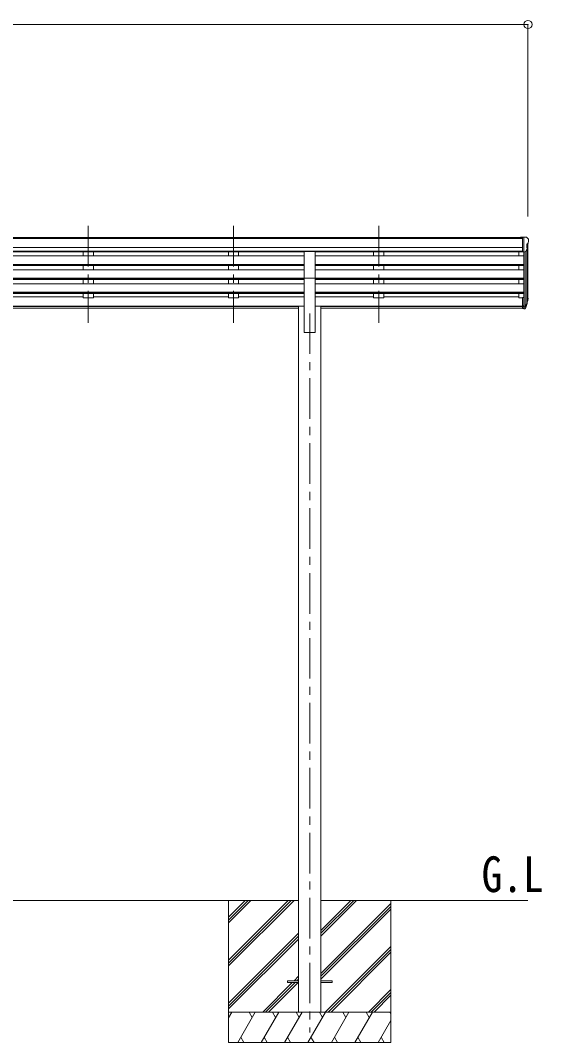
# Model space of a CAD drawing. Units: millimetres at full size, sheet at 1:40; details may follow other scales. Extents: x -11243 to 11243, y -7760 to 7760.
# Drawn here: x 3186 to 5756, y -5160 to -123 of the extents above; entities that cross this region are included whole.
import ezdxf
from ezdxf.enums import TextEntityAlignment as Align

# ---------------------------------------------------------------- set-up
doc = ezdxf.new("R2010")
doc.units = ezdxf.units.MM
doc.header["$LTSCALE"] = 40
doc.header["$PDMODE"] = 32
doc.header["$PDSIZE"] = 40
doc.linetypes.add('CHAIN1', pattern=[8, 5, -1, 1, -1])
for name, color, linetype, lineweight in [('0-0_0', 7, 'Continuous', 9), ('0-1_本体', 5, 'CHAIN1', 9), ('0-3_ELV2', 4, 'Continuous', 9), ('0-6_OTH_LINE', 6, 'Continuous', 9)]:
    doc.layers.add(name, color=color, linetype=linetype, lineweight=lineweight)
doc.layers.add('0-7_SHAPE', color=7, linetype='Continuous')
doc.styles.add('ＭＳ ゴシック', font='')
doc.styles.get('ＭＳ ゴシック').set_extended_font_data('MS Gothic')

msp = doc.modelspace()

# ---------------------------------------------------------------- linework, layer by layer
at = {"layer": '0-0_0'}
for p, q in [((1767.73, -4459.76), (4557.33, -4459.76)), ((4212.53, -4459.76), (4212.53, -5159.76)), ((4212.53, -4753.94), (4506.71, -4459.76)), ((4212.53, -4768.08), (4520.85, -4459.76)), ((4212.53, -4782.22), (4534.99, -4459.76)), ((4212.53, -4570.09), (4322.86, -4459.76)), ((4212.53, -4555.95), (4308.71, -4459.76)), ((4212.53, -4541.81), (4294.57, -4459.76)), ((4667.73, -4459.76), (5688.53, -4459.76)), ((4667.73, -4635.39), (4843.36, -4459.76)), ((4667.73, -4621.25), (4829.21, -4459.76)), ((4667.73, -4607.11), (4815.07, -4459.76)), ((4667.73, -4819.24), (5012.53, -4474.44)), ((5012.53, -4459.76), (5012.53, -5159.76)), ((4667.73, -4833.38), (5012.53, -4488.58)), ((4667.73, -4847.52), (5012.53, -4502.73)), ((4212.53, -4966.07), (4557.33, -4621.27)), ((4212.53, -4980.21), (4557.33, -4635.42)), ((4212.53, -4994.36), (4557.33, -4649.56)), ((4689.33, -5009.76), (5012.53, -4686.57)), ((4703.48, -5009.76), (5012.53, -4700.72)), ((4717.62, -5009.76), (5012.53, -4714.86)), ((4535.47, -4855.26), (4557.33, -4833.4)), ((4380.97, -5009.76), (4526.47, -4864.26)), ((4395.11, -5009.76), (4540.61, -4864.26)), ((4409.25, -5009.76), (4554.75, -4864.26)), ((4549.61, -4855.26), (4557.33, -4847.55)), ((4901.47, -5009.76), (5012.53, -4898.7)), ((4915.61, -5009.76), (5012.53, -4912.85)), ((4929.75, -5009.76), (5012.53, -4926.99)), ((5012.53, -5009.76), (4212.53, -5009.76)), ((4212.53, -5037.27), (4228.4, -5009.76)), ((4257.27, -5159.76), (4343.87, -5009.76)), ((4328.87, -5035.74), (4313.87, -5009.76)), ((4372.74, -5159.76), (4459.35, -5009.76)), ((4444.34, -5035.74), (4429.34, -5009.76)), ((4488.21, -5159.76), (4574.81, -5009.76)), ((4559.81, -5035.74), (4544.81, -5009.76)), ((4603.68, -5159.76), (4690.28, -5009.76)), ((4675.28, -5035.74), (4660.28, -5009.76)), ((4719.15, -5159.76), (4805.76, -5009.76)), ((4790.75, -5035.74), (4775.75, -5009.76)), ((4834.62, -5159.76), (4921.23, -5009.76)), ((4891.22, -5009.76), (4906.23, -5035.74)), ((5006.69, -5009.76), (5012.53, -5019.86)), ((4950.09, -5159.76), (5012.53, -5051.62)), ((4272.27, -5133.78), (4287.27, -5159.76)), ((4387.74, -5133.78), (4402.74, -5159.76)), ((4503.21, -5133.78), (4518.21, -5159.76)), ((4618.68, -5133.78), (4633.68, -5159.76)), ((4734.15, -5133.78), (4749.15, -5159.76)), ((4849.62, -5133.78), (4864.62, -5159.76)), ((4965.09, -5133.78), (4980.09, -5159.76)), ((4212.53, -5159.76), (5012.53, -5159.76))]:
    msp.add_line(p, q, dxfattribs=at)
at = {"layer": '0-1_本体'}
for p, q in [((3520.53, -1135.36), (3520.53, -1612.88)), ((3520.53, -1135.36), (3520.53, -1612.88)), ((4236.53, -1135.36), (4236.53, -1612.88)), ((4236.53, -1135.36), (4236.53, -1612.88)), ((4952.53, -1135.36), (4952.53, -1612.88)), ((4952.53, -1135.36), (4952.53, -1612.88)), ((4612.53, -1566.2), (4612.53, -5109.76))]:
    msp.add_line(p, q, dxfattribs=at)
at = {"layer": '0-3_ELV2'}
for p, q in [((5662.03, -1192.71), (663.03, -1192.71)), ((5662.03, -1197.93), (663.03, -1197.93)), ((5662.03, -1191.11), (5652.03, -1191.19)), ((5652.03, -1192.71), (5652.03, -1191.19)), ((5662.03, -1263.09), (5662.03, -1191.11)), ((5680.53, -1191.11), (5662.03, -1191.11)), ((5668.53, -1264.09), (5668.53, -1191.11)), ((5680.53, -1191.11), (5682.86, -1191.25)), ((5683.62, -1191.67), (5687.68, -1197.48)), ((5690.53, -1200.48), (5690.53, -1201.11)), ((5662.03, -1241.46), (663.03, -1241.46)), ((5676.15, -1262.28), (5685.15, -1246.68)), ((5682.53, -1225.62), (5682.53, -1241.89)), ((5687.99, -1222.29), (5682.68, -1225.36)), ((5683.55, -1249.45), (5683.55, -1514.83)), ((5688.53, -1221.68), (5688.53, -1488.12)), ((5662.03, -1259.31), (663.03, -1259.31)), ((4585.03, -1262.56), (1740.03, -1262.56)), ((4585.03, -1283.01), (1740.03, -1283.01)), ((3495.53, -1262.56), (3495.53, -1283.01)), ((3545.53, -1262.56), (3545.53, -1283.01)), ((4211.53, -1262.56), (4211.53, -1283.01)), ((4261.53, -1262.56), (4261.53, -1283.01)), ((4585.03, -1393.53), (4585.03, -1261.74)), ((4585.03, -1261.74), (4640.03, -1261.74)), ((4640.03, -1393.53), (4640.03, -1261.74)), ((5662.03, -1262.66), (4640.03, -1262.66)), ((4640.03, -1283.01), (5668.53, -1283.01)), ((4927.53, -1262.56), (4927.53, -1283.01)), ((4977.53, -1262.56), (4977.53, -1283.01)), ((5643.53, -1262.56), (5643.53, -1283.01)), ((5662.03, -1263.09), (5668.53, -1263.09)), ((5668.53, -1264.09), (5673.73, -1263.77)), ((5668.53, -1264.09), (5668.53, -1488.49)), ((5674.52, -1263.61), (5674.53, -1533.26)), ((4585.03, -1324.89), (1740.03, -1324.89)), ((4585.03, -1326.38), (1740.03, -1326.38)), ((4585.03, -1330.7), (1740.03, -1330.7)), ((4585.03, -1351.5), (1740.03, -1351.5)), ((3495.53, -1330.7), (3495.53, -1351.5)), ((3545.53, -1330.7), (3545.53, -1351.5)), ((4211.53, -1330.7), (4211.53, -1351.5)), ((4261.53, -1330.7), (4261.53, -1351.5)), ((4640.03, -1324.89), (5668.53, -1324.89)), ((4640.03, -1326.38), (5668.53, -1326.38)), ((4640.03, -1330.7), (5668.53, -1330.7)), ((4640.03, -1351.5), (5668.53, -1351.5)), ((4927.53, -1330.7), (4927.53, -1351.5)), ((4977.53, -1330.7), (4977.53, -1351.5)), ((5643.53, -1330.7), (5643.53, -1351.5)), ((4585.03, -1393.38), (1740.03, -1393.38)), ((4585.03, -1394.88), (1740.03, -1394.88)), ((4585.03, -1399.19), (1740.03, -1399.19)), ((3495.53, -1399.19), (3495.53, -1419.99)), ((3545.53, -1399.19), (3545.53, -1419.99)), ((4211.53, -1399.19), (4211.53, -1419.99)), ((4261.53, -1399.19), (4261.53, -1419.99)), ((4585.03, -1393.53), (4585.03, -1659.76)), ((4585.03, -1393.53), (4640.03, -1393.53)), ((4640.03, -1393.38), (5668.53, -1393.38)), ((4640.03, -1393.53), (4640.03, -1659.76)), ((4640.03, -1394.88), (5668.53, -1394.88)), ((4640.03, -1399.19), (5668.53, -1399.19)), ((4927.53, -1399.19), (4927.53, -1419.99)), ((4977.53, -1399.19), (4977.53, -1419.99)), ((5643.53, -1419.99), (5643.53, -1399.19)), ((4585.03, -1419.99), (1740.03, -1419.99)), ((4640.03, -1419.99), (5668.53, -1419.99)), ((4585.03, -1461.87), (1740.03, -1461.87)), ((4585.03, -1463.37), (1740.03, -1463.37)), ((4585.03, -1467.68), (1740.03, -1467.68)), ((3495.53, -1484.18), (2829.53, -1484.18)), ((3495.53, -1467.68), (3495.53, -1489.12)), ((3545.53, -1489.12), (3495.53, -1489.12)), ((3545.53, -1467.68), (3545.53, -1489.12)), ((4211.53, -1484.18), (3545.53, -1484.18)), ((4211.53, -1467.68), (4211.53, -1489.12)), ((4261.53, -1489.12), (4211.53, -1489.12)), ((4261.53, -1467.68), (4261.53, -1489.12)), ((4585.03, -1484.18), (4261.53, -1484.18)), ((4640.03, -1461.87), (5668.53, -1461.87)), ((4640.03, -1463.37), (5668.53, -1463.37)), ((4640.03, -1467.68), (5668.53, -1467.68)), ((4640.03, -1484.18), (4927.53, -1484.18)), ((4927.53, -1467.68), (4927.53, -1489.12)), ((4977.53, -1489.12), (4927.53, -1489.12)), ((4977.53, -1467.68), (4977.53, -1489.12)), ((5643.53, -1484.18), (4977.53, -1484.18)), ((5643.53, -1467.68), (5643.53, -1489.12)), ((5643.53, -1489.12), (5662.03, -1489.12)), ((5662.03, -1488.49), (5662.03, -1542.52)), ((5662.03, -1488.49), (5668.53, -1488.49)), ((5668.53, -1488.49), (5668.53, -1543.26)), ((5686.83, -1501.3), (5683.55, -1508.36)), ((5687.43, -1502.68), (5683.55, -1510.62)), ((4557.33, -1531.19), (1767.73, -1531.19)), ((4557.33, -1532.59), (1767.73, -1532.59)), ((4557.33, -1540.28), (1767.73, -1540.28)), ((4557.33, -1530.76), (4557.33, -5009.76)), ((4557.33, -1530.76), (4585.03, -1530.76)), ((4667.73, -1530.76), (4640.03, -1530.76)), ((4667.73, -1530.76), (4667.73, -5009.76)), ((4667.73, -1531.19), (5662.03, -1531.19)), ((4667.73, -1532.59), (5662.03, -1532.59)), ((5662.03, -1540.28), (4667.73, -1540.28)), ((5662.03, -1528.62), (5668.53, -1528.62)), ((5662.03, -1533.5), (5668.53, -1533.5)), ((5662.03, -1542.52), (5668.53, -1542.52)), ((5668.53, -1533.52), (5673.66, -1533.52)), ((5668.53, -1535.32), (5673.37, -1535.32)), ((5668.53, -1543.26), (5673.37, -1543.26)), ((5674.96, -1532.84), (5682.72, -1517.43)), ((5684.16, -1517.79), (5675.97, -1533.97)), ((5684.78, -1518.36), (5675.97, -1541.9)), ((5685.12, -1513.95), (5684.78, -1518.36)), ((4585.03, -1659.76), (4640.03, -1659.76)), ((4502.53, -4855.26), (4557.33, -4855.26)), ((4667.73, -4855.26), (4722.53, -4855.26)), ((4667.73, -4864.26), (4722.53, -4864.26)), ((4722.53, -4855.26), (4722.53, -4864.26))]:
    msp.add_line(p, q, dxfattribs=at)
msp.add_lwpolyline([(4502.53, -4855.26), (4502.53, -4864.26), (4557.33, -4864.26)], dxfattribs=at)
for centre, radius, start, end in [((5682.8, -1192.25), 1, 35, 86.5), ((5687.53, -1200.48), 3, 0, 87), ((5488.53, -1201.11), 202, 355.05096, 0), ((5682.83, -1225.62), 0.3, 120, 180), ((5682.83, -1241.89), 0.3, 180, 265.2833), ((5682.55, -1245.18), 3, 330, 85.2833), ((5683.62, -1217.92), 6.18, 315.00103, 354.2965), ((5673.55, -1260.78), 3, 273.5, 330), ((5657.94, -1491.8), 30.41, 341.80266, 352.8448), ((5659.34, -1493.56), 29.53, 342.01856, 353.49194)]:
    msp.add_arc(centre, radius, start, end, dxfattribs=at)
for centre, major_axis, ratio, start_param, end_param in [((5600.66, -1487.32), (-87.93, 4.42), 0.541684, 3.060334, 3.2172517), ((5599.87, -1493.99), (89.06, 1.43), 0.57596, 6.1985533, 6.3701348), ((5673.37, -1532.61), (3, 0), 0.90356, 4.712389, 5.7595865), ((5673.37, -1540.55), (-3, 0), 0.90356, 1.5707963, 2.6179939), ((5673.66, -1532.16), (1.5, 0), 0.90356, 4.712389, 5.7595865), ((5598.61, -1493.89), (88.05, 0), 0.90356, 5.9828017, 6.0168888), ((5683.81, -1513.95), (-1.3, 0), 0.90356, 2.9359903, 4.9130961), ((5597.89, -1497.76), (89.07, 0), 0.90356, 6.0316505, 6.077583)]:
    msp.add_ellipse(centre, major_axis=major_axis, ratio=ratio, start_param=start_param, end_param=end_param, dxfattribs=at)
at = {"layer": '0-6_OTH_LINE'}
for p, q in [((636.53, -142.71), (5688.53, -142.71)), ((5688.53, -142.71), (5688.53, -1088.12))]:
    msp.add_line(p, q, dxfattribs=at)
msp.add_point((5688.53, -142.71), dxfattribs=at)

# ---------------------------------------------------------------- texts
at = {"layer": '0-7_SHAPE', "style": 'ＭＳ ゴシック', "width": 0.85}
msp.add_text('G.L', height=176, dxfattribs=at).set_placement((5460, -4471.06), align=Align.BOTTOM_LEFT)

doc.saveas('drawing.dxf')
